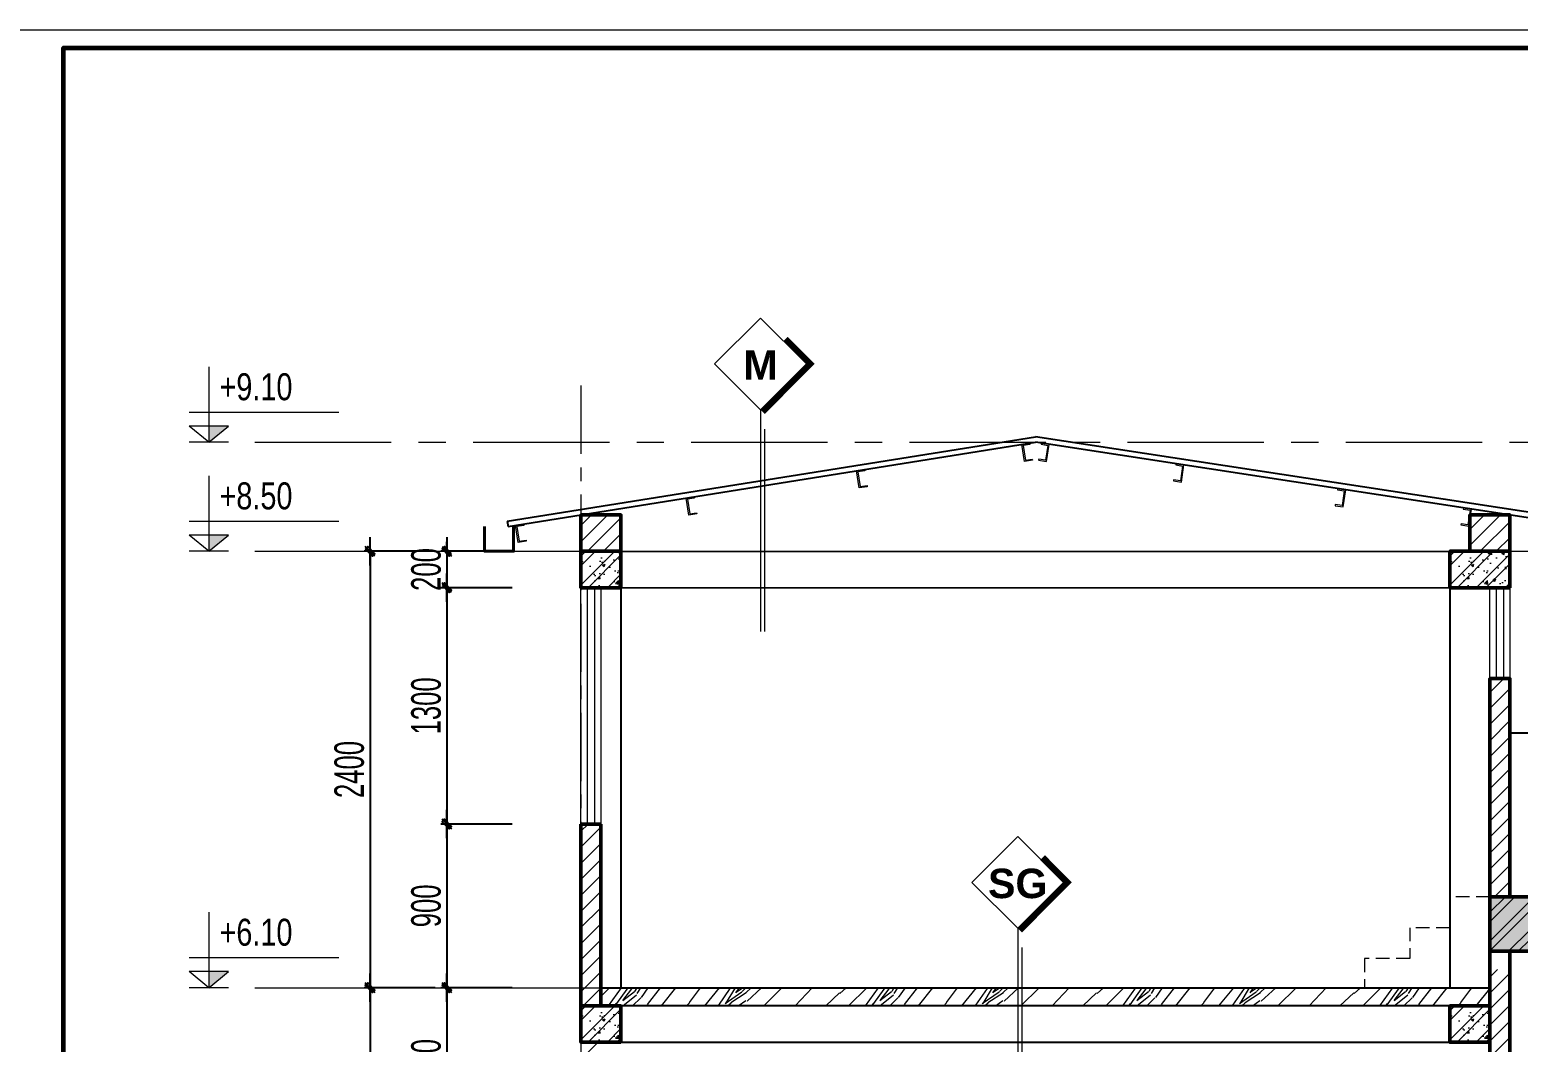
# Model space of a CAD drawing. Header units: millimetres. Extents: x 596422 to 1674380, y -367470 to 58862.
# Drawn here: x 881858 to 890046, y -22781 to -17213 of the extents above; entities that cross this region are included whole.
import ezdxf
from ezdxf.enums import TextEntityAlignment as Align

# ---------------------------------------------------------------- set-up
doc = ezdxf.new("R2010")
doc.units = ezdxf.units.MM
doc.header["$LTSCALE"] = 600
doc.header["$MEASUREMENT"] = 0
for name, pattern in [('CENTER', [2, 1.25, -0.25, 0.25, -0.25]), ('CENTERX2', [4, 2.5, -0.5, 0.5, -0.5]), ('HIDDEN', [0.375, 0.25, -0.125])]:
    doc.linetypes.add(name, pattern=pattern)
doc.layers.get('0').update_dxf_attribs({"lineweight": 0})
doc.layers.get('Defpoints').update_dxf_attribs({"lineweight": 0})
for name, color, linetype, lineweight in [('EG Dim', 8, 'Continuous', 18), ('LC Hatch', 252, 'Continuous', 9), ('LC MANH DUT', 35, 'HIDDEN', 5), ('LC Net dam2', 6, 'Continuous', 40), ('LC Net thay', 7, 'Continuous', 25), ('NET KY HIEU', 31, 'Continuous', 20), ('NET THEP', 1, 'Continuous', 20), ('truc', 76, 'CENTER', 9), ('VAT DUNG TV', 253, 'Continuous', 9), ('wall', 30, 'Continuous', 50)]:
    doc.layers.add(name, color=color, linetype=linetype, lineweight=lineweight)
doc.layers.add('Khungten_LCDI', color=7, linetype='Continuous')
doc.layers.add('Kichthuoc', color=9, linetype='Continuous')
doc.styles.add('CHU THUONG', font='chhbg.shx', dxfattribs={"width": 0.8, "height": 220})
doc.styles.add('CHU TO', font='VHARIALB.TTF')
doc.styles.add('HOATBIF', font='hoatbif.shx', dxfattribs={"width": 0.65})
doc.styles.add('Khungten', font='VHAVAN.TTF', dxfattribs={"width": 0.9, "height": 5000})
doc.styles.add('Title', font='VHAVAN.TTF', dxfattribs={"width": 0.8})
doc.dimstyles.new('1-100', dxfattribs={"dimscale": 300, "dimtxt": 1.2, "dimasz": 0.25, "dimexe": 0.5, "dimexo": 0, "dimgap": 0.3, "dimtad": 1, "dimdec": 0, "dimzin": 0, "dimdsep": 46, "dimtxsty": 'HOATBIF', "dimblk1": 'DOT', "dimblk2": 'DOT', "dimsah": 1, "dimcen": -1, "dimdle": 1, "dimclrd": 256, "dimclre": 256, "dimclrt": 4, "dimadec": 3, "dimazin": 2, "dimtfac": 0.333333, "dimtdec": 0, "dimtix": 1, "dimtmove": 2, "dimatfit": 3, "dimldrblk": 'DOT', "dimfxl": 1, "dimtvp": 0.833333, "dimtolj": 1, "dimtzin": 0, "dimarcsym": 0})

# ---------------------------------------------------------------- blocks, each defined once
blk = doc.blocks.new('LCDI-new')
at = {"layer": 'Defpoints', "lineweight": 0}
blk.add_lwpolyline([(-1626044.71, 488105.01), (-1626044.71, 488402.01), (-1625624.71, 488402.01), (-1625624.71, 488105.01)], close=True, dxfattribs=at)
at = {"layer": 'Khungten_LCDI', "color": 5, "lineweight": 60}
blk.add_lwpolyline([(-1626032.71, 488107.01), (-1626032.71, 488400.01), (-1625626.71, 488400.01), (-1625626.71, 488107.01)], close=True, dxfattribs=at)
at = {"color": 2, "style": 'Title', "width": 1.824646}
for tag, p, p2 in [('TENBANVE1', (-1625663.58, 488164.65), (-1625629.32, 488164.65)), ('TENBANVE2', (-1625663.58, 488157.89), (-1625629.32, 488157.89))]:
    blk.add_attdef(tag, text='', height=2.5, dxfattribs=at).set_placement(p, p2, align=Align.FIT)
at = {"color": 7, "style": 'Khungten', "width": 0.8}
for tag, p in [('REVISION', (-1625637.72, 488146.05)), ('NGAYHT', (-1625637.25, 488137.42))]:
    blk.add_attdef(tag, text='', height=2, dxfattribs=at).set_placement(p, align=Align.CENTER)
at = {"color": 2, "style": 'Title', "width": 0.7}
blk.add_attdef('SOBANVE', text='', height=2.5, dxfattribs=at).set_placement((-1625637.09, 488114.55), align=Align.CENTER)
blk = doc.blocks.new('DOT')
at = {"layer": 'Kichthuoc'}
blk.add_line((-3, 0), (3, 0), dxfattribs=at)
at = {"layer": 'Kichthuoc', "color": 4}
blk.add_line((-1, -1), (1, 1), dxfattribs=at)
blk.add_lwpolyline([(0.5, 1), (-1, -0.5), (-0.5, -1), (1, 0.5)], close=True, dxfattribs=at)
blk = doc.blocks.new('*D512')
at = {"layer": 'Defpoints', "color": 0, "transparency": 16777216}
for p in [(884088.7, -22481.1), (883730, -25481.1), (884511, -25481.1)]:
    blk.add_point(p, dxfattribs=at)
at = {"layer": 'EG Dim', "lineweight": -2, "transparency": 16777216}
for p, q in [((884088.7, -22481.1), (883697.5, -22481.1)), ((883730, -22507.1), (883730, -25455.1)), ((884511, -25481.1), (883697.5, -25481.1))]:
    blk.add_line(p, q, dxfattribs=at)
at = {"layer": 'EG Dim', "lineweight": -2, "transparency": 16777216, "xscale": 26, "yscale": 26, "zscale": 26}
for p, rotation in [((883730, -22481.1), 90), ((883730, -25481.1), 270)]:
    blk.add_blockref('DOT', p, dxfattribs=dict(at, rotation=rotation))
at = {"layer": 'EG Dim', "color": 4, "transparency": 16777216, "insert": (883616.2, -23981.1), "char_height": 162.5, "attachment_point": 5, "rotation": 90, "style": 'HOATBIF'}
blk.add_mtext('\\A1;3000', dxfattribs=at)
blk = doc.blocks.new('_Dot')
at = {"color": 0, "linetype": 'ByBlock', "lineweight": -2}
blk.add_line((-0.5, 0), (-1, 0), dxfattribs=at)
at = {"color": 0, "linetype": 'ByBlock', "const_width": 0.5}
blk.add_lwpolyline([(-0.25, 0, 1), (0.25, 0, 1)], format="xyb", close=True, dxfattribs=at)
blk = doc.blocks.new('*D513')
at = {"layer": 'Defpoints', "color": 0, "transparency": 16777216}
for p in [(884088.7, -20081.1), (883730, -22481.1), (884088.7, -22481.1)]:
    blk.add_point(p, dxfattribs=at)
at = {"layer": 'EG Dim', "lineweight": -2, "transparency": 16777216}
for p, q in [((884088.7, -20081.1), (883697.5, -20081.1)), ((883730, -20107.1), (883730, -22455.1)), ((884088.7, -22481.1), (883697.5, -22481.1))]:
    blk.add_line(p, q, dxfattribs=at)
at = {"layer": 'EG Dim', "lineweight": -2, "transparency": 16777216, "xscale": 26, "yscale": 26, "zscale": 26}
for p, rotation in [((883730, -20081.1), 90), ((883730, -22481.1), 270)]:
    blk.add_blockref('DOT', p, dxfattribs=dict(at, rotation=rotation))
at = {"layer": 'EG Dim', "color": 4, "transparency": 16777216, "insert": (883616.2, -21281.1), "char_height": 162.5, "attachment_point": 5, "rotation": 90, "style": 'HOATBIF'}
blk.add_mtext('\\A1;2400', dxfattribs=at)
blk = doc.blocks.new('*D519')
at = {"layer": 'Defpoints', "color": 0, "transparency": 16777216}
for p in [(884511, -22481.1), (884152.3, -23281.1), (884511, -23281.1)]:
    blk.add_point(p, dxfattribs=at)
at = {"layer": 'EG Dim', "lineweight": -2, "transparency": 16777216}
for p, q in [((884511, -22481.1), (884119.8, -22481.1)), ((884152.3, -22507.1), (884152.3, -23255.1)), ((884511, -23281.1), (884119.8, -23281.1))]:
    blk.add_line(p, q, dxfattribs=at)
at = {"layer": 'EG Dim', "lineweight": -2, "transparency": 16777216, "xscale": 26, "yscale": 26, "zscale": 26}
for p, rotation in [((884152.3, -22481.1), 90), ((884152.3, -23281.1), 270)]:
    blk.add_blockref('DOT', p, dxfattribs=dict(at, rotation=rotation))
at = {"layer": 'EG Dim', "color": 4, "transparency": 16777216, "insert": (884038.6, -22881.1), "char_height": 162.5, "attachment_point": 5, "rotation": 90, "style": 'HOATBIF'}
blk.add_mtext('\\A1;800', dxfattribs=at)
blk = doc.blocks.new('*D508')
at = {"layer": 'Defpoints', "color": 0, "transparency": 16777216}
for p in [(884511, -21581.1), (884152.3, -22481.1), (884511, -22481.1)]:
    blk.add_point(p, dxfattribs=at)
at = {"layer": 'EG Dim', "lineweight": -2, "transparency": 16777216}
for p, q in [((884511, -21581.1), (884119.8, -21581.1)), ((884152.3, -21607.1), (884152.3, -22455.1)), ((884511, -22481.1), (884119.8, -22481.1))]:
    blk.add_line(p, q, dxfattribs=at)
at = {"layer": 'EG Dim', "lineweight": -2, "transparency": 16777216, "xscale": 26, "yscale": 26, "zscale": 26}
for p, rotation in [((884152.3, -21581.1), 90), ((884152.3, -22481.1), 270)]:
    blk.add_blockref('DOT', p, dxfattribs=dict(at, rotation=rotation))
at = {"layer": 'EG Dim', "color": 4, "transparency": 16777216, "insert": (884038.6, -22031.1), "char_height": 162.5, "attachment_point": 5, "rotation": 90, "style": 'HOATBIF'}
blk.add_mtext('\\A1;900', dxfattribs=at)
blk = doc.blocks.new('*D509')
at = {"layer": 'Defpoints', "color": 0, "transparency": 16777216}
for p in [(884511, -20281.1), (884152.3, -21581.1), (884511, -21581.1)]:
    blk.add_point(p, dxfattribs=at)
at = {"layer": 'EG Dim', "lineweight": -2, "transparency": 16777216}
for p, q in [((884511, -20281.1), (884119.8, -20281.1)), ((884152.3, -20307.1), (884152.3, -21555.1)), ((884511, -21581.1), (884119.8, -21581.1))]:
    blk.add_line(p, q, dxfattribs=at)
at = {"layer": 'EG Dim', "lineweight": -2, "transparency": 16777216, "xscale": 26, "yscale": 26, "zscale": 26}
for p, rotation in [((884152.3, -20281.1), 90), ((884152.3, -21581.1), 270)]:
    blk.add_blockref('DOT', p, dxfattribs=dict(at, rotation=rotation))
at = {"layer": 'EG Dim', "color": 4, "transparency": 16777216, "insert": (884038.6, -20931.1), "char_height": 162.5, "attachment_point": 5, "rotation": 90, "style": 'HOATBIF'}
blk.add_mtext('\\A1;1300', dxfattribs=at)
blk = doc.blocks.new('*D510')
at = {"layer": 'Defpoints', "color": 0, "transparency": 16777216}
for p in [(884511, -20081.1), (884152.3, -20281.1), (884511, -20281.1)]:
    blk.add_point(p, dxfattribs=at)
at = {"layer": 'EG Dim', "lineweight": -2, "transparency": 16777216}
for p, q in [((884152.3, -20055.1), (884152.3, -20029.1)), ((884511, -20081.1), (884119.8, -20081.1)), ((884152.3, -20081.1), (884152.3, -20281.1)), ((884511, -20281.1), (884119.8, -20281.1)), ((884152.3, -20307.1), (884152.3, -20333.1))]:
    blk.add_line(p, q, dxfattribs=at)
at = {"layer": 'EG Dim', "lineweight": -2, "transparency": 16777216, "xscale": 26, "yscale": 26, "zscale": 26}
for p, rotation in [((884152.3, -20081.1), 270), ((884152.3, -20281.1), 90)]:
    blk.add_blockref('DOT', p, dxfattribs=dict(at, rotation=rotation))
at = {"layer": 'EG Dim', "color": 4, "transparency": 16777216, "insert": (884038.6, -20181.1), "char_height": 162.5, "attachment_point": 5, "rotation": 90, "style": 'HOATBIF'}
blk.add_mtext('\\A1;200', dxfattribs=at)
blk = doc.blocks.new('coss')
at = {"layer": 'NET KY HIEU', "color": 7}
for p, q in [((0, 544), (0, 0)), ((938, 215), (-142, 215)), ((0, 0), (-141, 117)), ((141, 117), (-141, 117)), ((0, 0), (141, 117))]:
    blk.add_line(p, q, dxfattribs=at)
at = {"layer": 'NET KY HIEU', "color": 1, "ltscale": 600}
blk.add_line((142, 0), (-142, 0), dxfattribs=at)
at = {"layer": 'NET KY HIEU', "ltscale": 600}
blk.add_solid([(0, 0), (0, 117), (141, 117)], dxfattribs=at)
at = {"layer": 'NET KY HIEU', "color": 4, "style": 'CHU THUONG', "width": 0.8}
blk.add_attdef('%%P0.000', text='', height=195, dxfattribs=at).set_placement((77, 400), align=Align.MIDDLE_LEFT)
blk = doc.blocks.new('*U237')
at = {"layer": 'NET KY HIEU', "color": 1, "lineweight": -2, "ltscale": 600}
blk.add_line((30, -145), (30, -1663), dxfattribs=at)
blk.add_wipeout([(0, 688), (-344, 344), (0, 0), (344, 344)])
at = {"layer": 'NET KY HIEU', "color": 7, "lineweight": -2, "ltscale": 600}
blk.add_line((0, 0), (0, -1663), dxfattribs=at)
at = {"layer": 'NET KY HIEU', "color": 7, "linetype": 'Continuous', "lineweight": -2}
blk.add_lwpolyline([(0, 0), (344, 344), (0, 688), (-344, 344)], close=True, dxfattribs=at)
at = {"layer": 'NET KY HIEU', "linetype": 'Continuous', "lineweight": -2, "const_width": 44.2}
blk.add_lwpolyline([(16, -16), (375, 344), (188, 532)], dxfattribs=at)
at = {"layer": 'NET KY HIEU', "color": 4, "lineweight": -2, "style": 'CHU TO'}
blk.add_attdef('N1', text='', height=221, dxfattribs=at).set_placement((0, 336), align=Align.MIDDLE)
blk = doc.blocks.new('*U238')
at = {"layer": 'NET KY HIEU', "color": 1, "lineweight": -2, "ltscale": 600}
blk.add_line((30, -145), (30, -1009), dxfattribs=at)
blk.add_wipeout([(0, 688), (-344, 344), (0, 0), (344, 344)])
at = {"layer": 'NET KY HIEU', "color": 7, "lineweight": -2, "ltscale": 600}
blk.add_line((0, 0), (0, -1009), dxfattribs=at)
at = {"layer": 'NET KY HIEU', "color": 7, "linetype": 'Continuous', "lineweight": -2}
blk.add_lwpolyline([(0, 0), (344, 344), (0, 688), (-344, 344)], close=True, dxfattribs=at)
at = {"layer": 'NET KY HIEU', "linetype": 'Continuous', "lineweight": -2, "const_width": 44.2}
blk.add_lwpolyline([(16, -16), (375, 344), (188, 532)], dxfattribs=at)
at = {"layer": 'NET KY HIEU', "color": 4, "lineweight": -2, "style": 'CHU TO'}
blk.add_attdef('N1', text='', height=221, dxfattribs=at).set_placement((0, 336), align=Align.MIDDLE)

msp = doc.modelspace()

# ---------------------------------------------------------------- hatches: boundary and pattern name
at = {"layer": 'LC Hatch', "ltscale": 2}
h = msp.add_hatch(dxfattribs=at)
h.set_pattern_fill('ANSI31', color=256, scale=500, double=1)
h.set_pattern_definition([(45, (-759069.45, -209380.653), (-44.1941738, 44.1941738), [])])
h.paths.add_polyline_path([(885110.2, -19881.1), (884890.2, -19881.1), (884890.2, -20081.1), (885110.2, -20081.2)])
h = msp.add_hatch(dxfattribs=at)
h.set_pattern_fill('ANSI31', color=256, scale=500, double=1)
h.set_pattern_definition([(45, (-754069.78, -209380.653), (-44.1941738, 44.1941738), [])])
h.paths.add_polyline_path([(889999.9, -19881.1), (889779.9, -19881.1), (889779.9, -20081), (889999.9, -20081.1)])
at = {"layer": 'LC Hatch'}
h = msp.add_hatch(dxfattribs=at)
h.set_pattern_fill('THEP', color=256, scale=300)
h.set_pattern_definition([(45, (170911.07, -16073.25), (-79.549513, 79.549513), []), (45, (170964.1, -16073.25), (-79.549513, 79.549513), [])])
h.paths.add_polyline_path([(885110.2, -20281.1), (884890.2, -20281.1), (884890, -20081.1), (885110.2, -20081.1)])
h = msp.add_hatch(dxfattribs=at)
h.set_pattern_fill('AR-CONC', color=256, scale=20)
h.set_pattern_definition([(50, (170911.07, -16073.25), (143.452037, -12.550427), [15, -165]), (355, (170911.07, -16073.25), (-27.750267, 150.438427), [12, -132]), (100.4514, (170923.02, -16074.29), (115.701876, 137.887908), [12.748038, -140.228422]), (46.1842, (170911.07, -16033.25), (213.44821, -33.103803), [22.5, -247.5]), (96.6356, (170928.86, -16036), (186.93254, 194.823574), [19.12206, -210.3426]), (351.1842, (170911.07, -16033.25), (186.93239, 194.82372), [18, -198]), (21, (170931.07, -16043.25), (119.38141, -80.523778), [15, -165]), (326, (170931.07, -16043.25), (48.663066, 145.03001), [12, -132]), (71.4514, (170941.02, -16049.96), (168.044526, 64.5061), [12.748038, -140.228422]), (37.5, (170911.07, -16073.246), (2.431971, 66.5787708), [0, -130.4, 0, -134, 0, -132.5]), (7.5, (170911.07, -16073.246), (52.6139075, 78.8823424), [0, -76.4, 0, -127.4, 0, -50.5]), (327.5, (170866.47, -16073.246), (106.7644872, -4.5109743), [0, -50, 0, -156, 0, -207]), (317.5, (170846.47, -16073.25), (116.637234, 20.020996), [0, -65, 0, -103.6, 0, -147])])
h.paths.add_polyline_path([(885110.2, -20281.1), (884890.2, -20281.1), (884890, -20081.1), (885110.2, -20081.1)])
h = msp.add_hatch(dxfattribs=at)
h.set_pattern_fill('THEP', color=256, scale=300)
h.set_pattern_definition([(45, (175690.97, -16073.24), (-79.549513, 79.549513), []), (45, (175744, -16073.24), (-79.549513, 79.549513), [])])
h.paths.add_polyline_path([(890000.1, -20281.1), (889670.1, -20281.1), (889669.9, -20081.1), (889999.9, -20081.1)])
h = msp.add_hatch(dxfattribs=at)
h.set_pattern_fill('AR-CONC', color=256, scale=20)
h.set_pattern_definition([(50, (175690.97, -16073.24), (143.452037, -12.550427), [15, -165]), (355, (175690.97, -16073.24), (-27.750267, 150.438427), [12, -132]), (100.4514, (175702.92, -16074.28), (115.701876, 137.887908), [12.748038, -140.228422]), (46.1842, (175690.97, -16033.24), (213.44821, -33.103803), [22.5, -247.5]), (96.6356, (175708.76, -16036), (186.93254, 194.823574), [19.12206, -210.3426]), (351.1842, (175690.97, -16033.24), (186.93239, 194.82372), [18, -198]), (21, (175710.97, -16043.24), (119.38141, -80.523778), [15, -165]), (326, (175710.97, -16043.24), (48.663066, 145.03001), [12, -132]), (71.4514, (175720.92, -16049.95), (168.044526, 64.5061), [12.748038, -140.228422]), (37.5, (175690.97, -16073.237), (2.431971, 66.5787708), [0, -130.4, 0, -134, 0, -132.5]), (7.5, (175690.97, -16073.24), (52.6139075, 78.8823424), [0, -76.4, 0, -127.4, 0, -50.5]), (327.5, (175646.37, -16073.237), (106.7644872, -4.5109743), [0, -50, 0, -156, 0, -207]), (317.5, (175626.37, -16073.24), (116.637234, 20.020996), [0, -65, 0, -103.6, 0, -147])])
h.paths.add_polyline_path([(890000.1, -20281.1), (889670.1, -20281.1), (889669.9, -20081.1), (889999.9, -20081.1)])
at = {"layer": 'LC Hatch', "ltscale": 2}
h = msp.add_hatch(dxfattribs=at)
h.set_pattern_fill('ANSI31', color=256, scale=500, double=1)
h.set_pattern_definition([(45, (-754069.61, -213480.385), (-44.1941738, 44.1941738), [])])
h.paths.add_polyline_path([(889890.1, -21981.1), (890000.1, -21981.1), (890000.1, -20781.1), (889890, -20781.1)])
at = {"layer": 'LC Hatch'}
h = msp.add_hatch(dxfattribs=at)
h.set_pattern_fill('ANSI31', color=256, scale=500, double=1)
h.paths.add_polyline_path([(885000.2, -21581.1), (884890.2, -21581.1), (884890.2, -22581.1), (885000.2, -22581.1)])
h = msp.add_hatch(dxfattribs=at)
h.set_pattern_fill('THEP', color=256, scale=300)
h.set_pattern_definition([(45, (158421.94, 3300), (-79.549513, 79.549513), []), (45, (158474.98, 3300), (-79.549513, 79.549513), [])])
h.paths.add_polyline_path([(893990.2, -22101.1), (893990.2, -22101), (894980, -22101), (894980, -22263), (895090.1, -22281), (895090.1, -21981), (894980.1, -21981), (894980.1, -21981), (893990.1, -21981.1), (893990.1, -21981.1), (889890.1, -21981.1), (889890.1, -22281.1), (890110.1, -22281.1), (890110.1, -22101.1), (893770.1, -22101.1), (893770.1, -22281.1), (893990.1, -22281.1), (893990.1, -22101)])
h = msp.add_hatch(dxfattribs=at)
h.set_pattern_fill('AR-CONC', color=256, scale=20)
h.set_pattern_definition([(50, (158421.94, 3300), (143.452037, -12.550427), [15, -165]), (355, (158421.94, 3300), (-27.750267, 150.438427), [12, -132]), (100.4514, (158433.9, 3298.95), (115.701876, 137.887908), [12.748038, -140.228422]), (46.1842, (158421.94, 3340), (213.44821, -33.103803), [22.5, -247.5]), (96.6356, (158439.73, 3337.24), (186.93254, 194.823574), [19.12206, -210.3426]), (351.1842, (158421.94, 3340), (186.93239, 194.82372), [18, -198]), (21, (158441.94, 3330), (119.38141, -80.523778), [15, -165]), (326, (158441.94, 3330), (48.663066, 145.03001), [12, -132]), (71.4514, (158451.89, 3323.29), (168.044526, 64.5061), [12.748038, -140.228422]), (37.5, (158421.943, 3300), (2.431971, 66.5787708), [0, -130.4, 0, -134, 0, -132.5]), (7.5, (158421.94, 3300), (52.6139075, 78.8823424), [0, -76.4, 0, -127.4, 0, -50.5]), (327.5, (158377.343, 3300), (106.7644872, -4.5109743), [0, -50, 0, -156, 0, -207]), (317.5, (158357.34, 3300), (116.637234, 20.020996), [0, -65, 0, -103.6, 0, -147])])
h.paths.add_polyline_path([(893990.2, -22101.1), (893990.2, -22101), (894980, -22101), (894980, -22263), (895090.1, -22281), (895090.1, -21981), (894980.1, -21981), (894980.1, -21981), (893990.1, -21981.1), (893990.1, -21981.1), (889890.1, -21981.1), (889890.1, -22281.1), (890110.1, -22281.1), (890110.1, -22101.1), (893770.1, -22101.1), (893770.1, -22281.1), (893990.1, -22281.1), (893990.1, -22101)])
at = {"layer": 'LC Hatch', "ltscale": 2}
h = msp.add_hatch(dxfattribs=at)
h.set_pattern_fill('ANSI31', color=256, scale=500, double=1)
h.set_pattern_definition([(45, (-754069.557, -214780.37), (-44.1941738, 44.1941738), [])])
h.paths.add_polyline_path([(889890.1, -23081.1), (890000.1, -23081.1), (890000, -22381.1), (889890.1, -22381.1)])
at = {"layer": 'LC Hatch'}
h = msp.add_hatch(dxfattribs=at)
h.set_pattern_fill('GODAN-09', color=256, scale=1000, angle=45, style=0)
h.set_pattern_definition([(34.6952, (-325.27, 763.675), (4949.744524, 3535.538209), [111.803, -11068.536]), (45, (-233.3, 827.3), (0, 1414.2136), [110, -890]), (63.4349, (-155.56, 905.1), (707.10822, 2121.31952), [94.868, -3067.409]), (217.875, (-113.14, 989.95), (5656.853303, 4242.64217), [80.623, -7981.635]), (219.8056, (-176.78, 940.45), (7778.17169, 6363.964881), [110.454, -10934.907]), (239.0362, (-261.63, 869.74), (-1414.21532, -2828.42614), [123.693, -3999.412]), (54.4623, (-268.7, 820.24), (2828.428988, 4242.639918), [60.828, -6021.935]), (38.6598, (-233.35, 869.74), (-6363.961725, -4949.74593), [90.554, -8964.831]), (230.7106, (-162.63, 926.31), (-5656.852912, -7071.068334), [100.499, -9949.377]), (213.6901, (-226.27, 848.53), (3535.532764, 2121.32255), [50.99, -5048.029]), (39.8056, (-381.84, 692.965), (-7778.17169, -6363.964881), [110.454, -10934.907]), (33.6901, (-296.98, 763.68), (-3535.532764, -2121.32255), [101.98, -4997.039]), (45, (-212.1, 820.2), (0, 1414.2136), [120, -880]), (65.556, (-127.28, 905.1), (2121.324479, 4949.745942), [85.44, -8458.564]), (48.8141, (-91.924, 982.88), (9192.3833595, 10606.6055824), [150.333, -14882.963]), (39.8056, (7.07, 1096.02), (-7778.17169, -6363.964881), [110.454, -10934.907]), (45, (91.9, 1166.7), (0, 1414.2136), [110, -890]), (50.1944, (-537.4, 537.4), (6363.964881, 7778.17169), [110.454, -10934.907]), (39.8056, (-466.69, 622.25), (-7778.17169, -6363.964881), [110.454, -10934.907]), (45, (-551.5, 551.5), (0, 1414.2136), [60, -940]), (50.1944, (-509.12, 593.97), (6363.964881, 7778.17169), [110.454, -10934.907]), (45, (-438.4, 678.8), (0, 1414.2136), [100, -900]), (55.3048, (-367.696, 749.53), (-3535.538209, -4949.744524), [111.803, -11068.536]), (50.1944, (-304.06, 841.46), (6363.964881, 7778.17169), [110.454, -10934.907]), (39.8056, (-233.345, 926.31), (-7778.17169, -6363.964881), [110.454, -10934.907]), (39.8056, (-148.49, 997.02), (-7778.17169, -6363.964881), [110.454, -10934.907]), (36.8699, (-63.64, 1067.73), (-4949.746855, -3535.534203), [141.421, -6929.646]), (45, (49.5, 1152.6), (0, 1414.2136), [150, -850]), (32.4712, (445.48, 700.04), (4242.640633, 2828.427632), [92.195, -9127.349]), (39.2894, (523.26, 749.53), (-7071.068334, -5656.852912), [100.499, -9949.377]), (53.1301, (445.48, 700.04), (3535.534203, 4949.746855), [70.711, -7000.357]), (54.4623, (487.9, 756.6), (2828.428988, 4242.639918), [121.655, -5961.107]), (45, (-148.5, 148.5), (0, 1414.2136), [120, -880]), (35.5377, (-63.64, 233.35), (-4242.639918, -2828.428988), [60.828, -6021.935]), (246.8014, (-14.14, 268.7), (1414.21382, 2828.427255), [53.852, -5331.313]), (237.9946, (-35.355, 219.2), (4949.749724, 7778.173423), [133.417, -13208.247]), (37.875, (523.26, 777.82), (-5656.853303, -4242.64217), [80.623, -7981.635]), (52.125, (523.26, 777.82), (4242.64217, 5656.853303), [80.623, -7981.635]), (45, (-134.4, 134.4), (0, 1414.2136), [80, -920]), (239.0362, (-77.78, 190.92), (-1414.21532, -2828.42614), [82.462, -4040.644]), (41.6335, (0, 311.127), (-12020.822553, -10606.593486), [170.294, -16859.093]), (42.7094, (127.28, 424.264), (-17677.666618, -16263.4590616), [250.2, -24769.792]), (48.1798, (311.127, 593.97), (11313.7151885, 12727.9160828), [180.278, -17847.479]), (54.4623, (431.34, 728.32), (2828.428988, 4242.639918), [182.483, -5900.28]), (55.3048, (-84.85, 84.85), (-3535.538209, -4949.744524), [111.803, -11068.536]), (60.9454, (-21.21, 176.78), (-2121.320511, -3535.533917), [145.602, -7134.508]), (45, (49.5, 304.1), (0, 1414.2136), [130, -870]), (36.8699, (141.42, 395.98), (-4949.746855, -3535.534203), [141.421, -6929.646]), (48.5763, (254.56, 480.83), (9899.501963, 11313.702398), [160.312, -15870.907]), (36.2538, (360.624, 601.04), (5656.856748, 4242.63725), [131.529, -13021.417]), (30.9638, (466.7, 678.82), (-2828.42614, -1414.21532), [123.693, -3999.412]), (45, (572.8, 742.5), (0, 1414.2136), [70, -930]), (219.8056, (0, 311.13), (7778.17169, 6363.964881), [220.907, -10824.454]), (40.2364, (-197.99, 197.99), (-8485.276056, -7071.074468), [240.832, -11800.763]), (45, (-14.1, 353.6), (0, 1414.2136), [230, -770]), (49.0856, (148.49, 516.19), (8485.2842144, 9899.492307), [280.713, -13754.955]), (45, (332.3, 728.3), (0, 1414.2136), [250, -750]), (52.125, (-49.5, 49.5), (4242.64217, 5656.853303), [241.868, -7820.39]), (51.3402, (99, 240.42), (4949.74593, 6363.961725), [181.108, -8874.277]), (42.5104, (212.13, 381.838), (-16263.468232, -14849.2294044), [230.217, -22791.512]), (38.4802, (381.838, 537.4), (-20506.0961708, -16263.4561551), [352.278, -34875.552]), (48.0128, (-509.117, 509.117), (12020.812386, 13435.0317534), [190.263, -18836.035]), (36.8699, (-381.84, 650.54), (-4949.746855, -3535.534203), [212.132, -6858.936]), (42.6141, (-212.13, 777.817), (-16970.5509359, -15556.3617396), [240.208, -23780.616]), (55.6197, (-35.355, 940.45), (-6363.954187, -9192.392743), [162.788, -16116.032]), (45, (56.6, 1074.8), (0, 1414.2136), [200, -800]), (41.8202, (-593.97, 593.97), (-12727.9160828, -11313.7151885), [180.278, -17847.479]), (51.009, (-459.62, 714.18), (-6363.9613372, -7778.1739343), [191.05, -18913.923]), (51.7098, (-339.41, 862.67), (-5656.8592816, -7071.0641908), [171.172, -16946.07]), (39.2894, (-233.35, 997.02), (-7071.068334, -5656.852912), [200.998, -9848.878]), (32.9052, (-77.78, 1124.3), (-7778.1783655, -4949.741718), [143.178, -14174.643]), (54.4623, (42.43, 1202.08), (2828.428988, 4242.639918), [121.655, -5961.107]), (48.8141, (-459.62, 459.62), (9192.3833595, 10606.6055824), [150.333, -14882.963]), (32.1957, (-360.624, 572.756), (-11313.7122004, -7071.0610655), [225.61, -22335.418]), (45, (-169.7, 693), (0, 1414.2136), [250, -750]), (50.4403, (7.07, 869.74), (-7071.0727199, -8485.2769078), [210.95, -20884.073]), (51.7098, (141.42, 1032.376), (-5656.8592816, -7071.0641908), [171.172, -16946.07]), (45, (-643.5, 643.5), (0, 1414.2136), [170, -830]), (53.1301, (-523.26, 763.68), (3535.534203, 4949.746855), [282.843, -6788.225]), (42.6141, (-353.553, 989.95), (-16970.5509359, -15556.3617396), [240.208, -23780.616]), (39.4725, (-176.777, 1152.584), (16263.446845, 13435.0403965), [311.448, -30833.375]), (51.8428, (0, 0), (-10606.5956137, -13435.0340493), [251.794, -24927.563]), (45, (155.6, 198), (0, 1414.2136), [280, -720]), (41.3478, (353.553, 395.98), (-23334.5154641, -20506.10630195), [470.956, -46624.691]), (45, (-247.5, 247.5), (0, 1414.2136), [240, -760]), (49.7636, (-77.78, 417.19), (7071.074468, 8485.276056), [240.832, -11800.763]), (43.1524, (77.782, 601.04), (-21920.3065427, -20506.1009851), [310.161, -30705.964]), (42.2737, (304.056, 813.173), (-14849.2397976, -13435.031867), [210.238, -20813.558]), (39.8056, (-360.62, 360.62), (-7778.17169, -6363.964881), [220.907, -10824.454]), (45, (-190.9, 502), (0, 1414.2136), [320, -680]), (46.9092, (35.355, 728.32), (19798.9720474, 21213.2198918), [300.167, -29716.495]), (48.5763, (240.416, 947.52), (9899.501963, 11313.702398), [160.312, -15870.907])])
h.paths.add_polyline_path([(885000.2, -22481.1), (889890.1, -22481.1), (889890.1, -22581.1), (885000.2, -22581.1)])
h = msp.add_hatch(dxfattribs=at)
h.set_pattern_fill('THEP', color=256, scale=300)
h.set_pattern_definition([(45, (170911.07, -18573.25), (-79.549513, 79.549513), []), (45, (170964.1, -18573.25), (-79.549513, 79.549513), [])])
h.paths.add_polyline_path([(885110.2, -22781.1), (884890.2, -22781.1), (884890, -22581.1), (885110.2, -22581.1)])
h = msp.add_hatch(dxfattribs=at)
h.set_pattern_fill('AR-CONC', color=256, scale=20)
h.set_pattern_definition([(50, (170911.07, -18573.25), (143.452037, -12.550427), [15, -165]), (355, (170911.07, -18573.25), (-27.750267, 150.438427), [12, -132]), (100.4514, (170923.02, -18574.29), (115.701876, 137.887908), [12.748038, -140.228422]), (46.1842, (170911.07, -18533.25), (213.44821, -33.103803), [22.5, -247.5]), (96.6356, (170928.86, -18536), (186.93254, 194.823574), [19.12206, -210.3426]), (351.1842, (170911.07, -18533.25), (186.93239, 194.82372), [18, -198]), (21, (170931.07, -18543.25), (119.38141, -80.523778), [15, -165]), (326, (170931.07, -18543.25), (48.663066, 145.03001), [12, -132]), (71.4514, (170941.02, -18549.96), (168.044526, 64.5061), [12.748038, -140.228422]), (37.5, (170911.07, -18573.246), (2.431971, 66.5787708), [0, -130.4, 0, -134, 0, -132.5]), (7.5, (170911.07, -18573.246), (52.6139075, 78.8823424), [0, -76.4, 0, -127.4, 0, -50.5]), (327.5, (170866.47, -18573.246), (106.7644872, -4.5109743), [0, -50, 0, -156, 0, -207]), (317.5, (170846.47, -18573.25), (116.637234, 20.020996), [0, -65, 0, -103.6, 0, -147])])
h.paths.add_polyline_path([(885110.2, -22781.1), (884890.2, -22781.1), (884890, -22581.1), (885110.2, -22581.1)])
h = msp.add_hatch(dxfattribs=at)
h.set_pattern_fill('THEP', color=256, scale=300)
h.set_pattern_definition([(45, (175690.97, -18573.24), (-79.549513, 79.549513), []), (45, (175744, -18573.24), (-79.549513, 79.549513), [])])
h.paths.add_polyline_path([(889890.1, -22781.1), (889670.1, -22781.1), (889669.9, -22581.1), (889890.1, -22581.1)])
h = msp.add_hatch(dxfattribs=at)
h.set_pattern_fill('AR-CONC', color=256, scale=20)
h.set_pattern_definition([(50, (175690.97, -18573.24), (143.452037, -12.550427), [15, -165]), (355, (175690.97, -18573.24), (-27.750267, 150.438427), [12, -132]), (100.4514, (175702.92, -18574.28), (115.701876, 137.887908), [12.748038, -140.228422]), (46.1842, (175690.97, -18533.24), (213.44821, -33.103803), [22.5, -247.5]), (96.6356, (175708.76, -18536), (186.93254, 194.823574), [19.12206, -210.3426]), (351.1842, (175690.97, -18533.24), (186.93239, 194.82372), [18, -198]), (21, (175710.97, -18543.24), (119.38141, -80.523778), [15, -165]), (326, (175710.97, -18543.24), (48.663066, 145.03001), [12, -132]), (71.4514, (175720.92, -18549.95), (168.044526, 64.5061), [12.748038, -140.228422]), (37.5, (175690.97, -18573.237), (2.431971, 66.5787708), [0, -130.4, 0, -134, 0, -132.5]), (7.5, (175690.97, -18573.24), (52.6139075, 78.8823424), [0, -76.4, 0, -127.4, 0, -50.5]), (327.5, (175646.37, -18573.237), (106.7644872, -4.5109743), [0, -50, 0, -156, 0, -207]), (317.5, (175626.37, -18573.24), (116.637234, 20.020996), [0, -65, 0, -103.6, 0, -147])])
h.paths.add_polyline_path([(889890.1, -22781.1), (889670.1, -22781.1), (889669.9, -22581.1), (889890.1, -22581.1)])
at = {"layer": 'LC Hatch', "ltscale": 2}
h = msp.add_hatch(dxfattribs=at)
h.set_pattern_fill('ANSI31', color=256, scale=500, double=1)
h.set_pattern_definition([(45, (-759069.45, -214880.35), (-44.1941738, 44.1941738), [])])
h.paths.add_polyline_path([(884890.2, -23181.1), (885000.2, -23181.1), (885000.2, -22781.1), (884890.2, -22781.1)])
h.paths.add_polyline_path([(885000.2, -24581.1), (884890.2, -24581.1), (884890.1, -25481.1), (885000.2, -25481.1)])

# ---------------------------------------------------------------- linework, layer by layer
at = {"layer": 'LC MANH DUT', "ltscale": 0.5}
msp.add_lwpolyline([(889890, -21981.1), (889670, -21981.1), (889670, -22151.1), (889450, -22151.1), (889450, -22321.1), (889200, -22321.1), (889200, -22481.1)], dxfattribs=at)
at = {"layer": 'LC Net dam2', "ltscale": 2}
msp.add_lwpolyline([(884359.9, -19945.2), (884359.9, -20081.1), (884519.9, -20081.1), (884519.9, -19945.2)], dxfattribs=at)
at = {"layer": 'LC Net thay'}
for p, q in [((884485.1, -19915.6), (887390, -19450.8)), ((884489.9, -19945.2), (887390.1, -19481.1)), ((890694.4, -19957.2), (887390, -19450.8)), ((890689.9, -19986.9), (887390.1, -19481.1)), ((884485.1, -19915.6), (884489.9, -19945.2)), ((885110.2, -20081.2), (889670.1, -20081.1)), ((885110.2, -20281.1), (889670.1, -20281)), ((885110.2, -20281.1), (885110.2, -22481.1)), ((889670.1, -20281.1), (889670.1, -22481.1)), ((895090, -21081.1), (889999.9, -21082.1)), ((885110.2, -22581.1), (885110.2, -22581.1)), ((889670.1, -22581.1), (889670.1, -22581.1)), ((885110.2, -22781), (889670.1, -22781))]:
    msp.add_line(p, q, dxfattribs=at)
msp.add_lwpolyline([(885000.2, -22481.1), (889890.1, -22481.1), (889890.1, -22581.1), (885000.2, -22581.1)], close=True, dxfattribs=at)
at = {"layer": 'NET THEP'}
for points in [[(887408.3, -19573.5), (887407.3, -19580.1), (887451.3, -19586.8), (887465.7, -19492.7), (887421.7, -19486), (887420.7, -19492.5), (887458.1, -19498.3), (887445.7, -19579.2), (887408.3, -19573.5)], [(887372.6, -19573.6), (887373.6, -19580.2), (887329.7, -19587.2), (887314.6, -19493.2), (887358.6, -19486.2), (887359.6, -19492.7), (887322.3, -19498.7), (887335.2, -19579.6), (887372.6, -19573.6)], [(886464.1, -19719), (886465.2, -19725.6), (886421.2, -19732.6), (886406.2, -19638.6), (886450.1, -19631.5), (886451.2, -19638.1), (886413.8, -19644.1), (886426.8, -19725), (886464.1, -19719)], [(888149.6, -19687.1), (888148.6, -19693.7), (888192.6, -19700.5), (888207.1, -19606.3), (888163.1, -19599.6), (888162.1, -19606.2), (888199.5, -19611.9), (888187.1, -19692.9), (888149.6, -19687.1)], [(885526.1, -19869.1), (885527.1, -19875.7), (885483.2, -19882.7), (885468.1, -19788.7), (885512.1, -19781.6), (885513.1, -19788.2), (885475.7, -19794.2), (885488.7, -19875.1), (885526.1, -19869.1)], [(889039.3, -19823.5), (889038.2, -19830.1), (889082.3, -19836.8), (889096.7, -19742.7), (889052.7, -19735.9), (889051.7, -19742.5), (889089.1, -19748.3), (889076.7, -19829.2), (889039.3, -19823.5)], [(889731.2, -19929.5), (889730.2, -19936.1), (889774.2, -19942.9), (889788.6, -19848.7), (889744.6, -19842), (889743.6, -19848.6), (889781, -19854.3), (889768.6, -19935.3), (889731.2, -19929.5)], [(884588, -20019.2), (884589, -20025.8), (884545.1, -20032.8), (884530, -19938.8), (884574, -19931.7), (884575.1, -19938.3), (884537.7, -19944.3), (884550.6, -20025.2), (884588, -20019.2)]]:
    msp.add_lwpolyline(points, dxfattribs=at)
at = {"layer": 'truc', "ltscale": 0.5}
msp.add_line((884889.9, -19169.4), (884890.3, -29972.7), dxfattribs=at)
at = {"layer": 'truc', "linetype": 'CENTERX2', "ltscale": 0.5}
for p, q in [((883096.9, -19481.1), (897596.9, -19481.1)), ((883096.9, -20081.1), (897596.9, -20081.1)), ((889890, -21981.1), (897596.9, -21981.1)), ((883096.9, -22481.1), (889670.1, -22481.1))]:
    msp.add_line(p, q, dxfattribs=at)
at = {"layer": 'VAT DUNG TV'}
for p, q in [((884925.2, -20281.1), (884925.2, -21581.1)), ((884965.2, -20281.1), (884965.2, -21581.1)), ((889925, -20281.1), (889925.1, -20781.1)), ((889965, -20281.1), (889965.1, -20781.1))]:
    msp.add_line(p, q, dxfattribs=at)
for points in [[(884890.2, -20281.1), (885000.2, -20281.1), (885000.2, -21581.1), (884890.2, -21581.1)], [(889890.1, -20281.1), (890000.1, -20281.1), (890000.1, -20781.1), (889890.1, -20781.1)]]:
    msp.add_lwpolyline(points, close=True, dxfattribs=at)
at = {"layer": 'wall'}
for p, q in [((884890.2, -20281.1), (885000.2, -20281.1)), ((889890, -20781.1), (890000.1, -20781.1)), ((884890.2, -21581.1), (885000.2, -21581.1)), ((884890.2, -21581.1), (885000.2, -21581.1))]:
    msp.add_line(p, q, dxfattribs=at)
for points in [[(885110.2, -20081.1), (885110.2, -19881.1), (884890.2, -19881.1), (884890.2, -20081.1)], [(889999.9, -20081.1), (889999.9, -19881.1), (889779.9, -19881.1), (889779.9, -20081.1)], [(885110.2, -20281.1), (884890.2, -20281.1), (884890.2, -20081.1), (885110.2, -20081.1)], [(890000.1, -20281.1), (889670.1, -20281.1), (889670.1, -20081.1), (890000.1, -20081.1)], [(885110.2, -22781.1), (884890.2, -22781.1), (884890.2, -22581.1), (885110.2, -22581.1)], [(889890.1, -22781.1), (889670.1, -22781.1), (889670.1, -22581.1), (889890.1, -22581.1)]]:
    msp.add_lwpolyline(points, close=True, dxfattribs=at)
for points in [[(890000.1, -21981.1), (889999.9, -20781.1), (889890.1, -20781.1), (889890.1, -21981.1)], [(884890.2, -21581.1), (884890.2, -22581.1), (885000.2, -22581.1), (885000.2, -21581.1)], [(890000.1, -22981.1), (890000, -22281.1), (889890.1, -22281.1), (889890.1, -22981.1)]]:
    msp.add_lwpolyline(points, dxfattribs=at)
at = {"layer": 'wall', "ltscale": 2}
msp.add_lwpolyline([(893990, -21981.1), (895090, -21981), (895090, -22281), (894980, -22281), (894980, -22101), (893990, -22101), (893990, -22281.1), (893770, -22281.1), (893770, -22101.1), (890110, -22101.1), (890110, -22281.1), (889890, -22281.1), (889890, -21981.1), (895090, -21981)], dxfattribs=at)

# ---------------------------------------------------------------- block references
ref = msp.add_blockref('coss', (882843.2, -19481.1), dxfattribs=dict(xscale=0.7619999999999999, yscale=0.7619999999999999, zscale=0.7619999999999999))
ref.add_attrib('%%P0.000', '+9.10', dxfattribs={"layer": 'NET KY HIEU', "color": 3, "height": 148.3, "style": 'CHU THUONG', "width": 0.8}).set_placement((882901.8, -19176), align=Align.MIDDLE_LEFT)
ref = msp.add_blockref('coss', (882843.2, -20081.1), dxfattribs=dict(xscale=0.7619999999999999, yscale=0.7619999999999999, zscale=0.7619999999999999))
ref.add_attrib('%%P0.000', '+8.50', dxfattribs={"layer": 'NET KY HIEU', "color": 3, "height": 148.3, "style": 'CHU THUONG', "width": 0.8}).set_placement((882901.8, -19776), align=Align.MIDDLE_LEFT)
ref = msp.add_blockref('coss', (882843.2, -22481.1), dxfattribs=dict(xscale=0.7619999999999999, yscale=0.7619999999999999, zscale=0.7619999999999999))
ref.add_attrib('%%P0.000', '+6.10', dxfattribs={"layer": 'NET KY HIEU', "color": 3, "height": 148.3, "style": 'CHU THUONG', "width": 0.8}).set_placement((882901.8, -22176), align=Align.MIDDLE_LEFT)
at = {"layer": 'Kichthuoc', "xscale": 50.00000000005321, "yscale": 50.00000000005321, "zscale": 50.00000000005321}
msp.add_blockref('LCDI-new', (82183678.8, -24437313), dxfattribs=at)

# ---------------------------------------------------------------- dimensions: what is measured, and where the dimension line sits
at = {"layer": 'EG Dim'}
for base, p1, p2, picture, middle in [((883730, -22481.1), (884088.7, -20081.1), (884088.7, -22481.1), '*D513', (883616.2, -21281.1)), ((884152.3, -20281.1), (884511, -20081.1), (884511, -20281.1), '*D510', (884038.6, -20181.1)), ((884152.3, -21581.1), (884511, -20281.1), (884511, -21581.1), '*D509', (884038.6, -20931.1)), ((884152.3, -22481.1), (884511, -21581.1), (884511, -22481.1), '*D508', (884038.6, -22031.1)), ((883730, -25481.1), (884088.7, -22481.1), (884511, -25481.1), '*D512', (883616.2, -23981.1)), ((884152.3, -23281.1), (884511, -22481.1), (884511, -23281.1), '*D519', (884038.6, -22881.1))]:
    dim = msp.add_linear_dim(base=base, p1=p1, p2=p2, angle=90, dimstyle='1-100', override={"dimscale": 65, "dimtxt": 2.5, "dimasz": 0.4, "dimgap": 0.5}, dxfattribs=at)
    dim.commit()
    dim.dimension.update_dxf_attribs({"geometry": picture, "text_midpoint": middle})

# ---------------------------------------------------------------- next in the draw order: block references
at = {"xscale": 0.7333333333604968, "yscale": 0.7333333333604968, "zscale": 0.7333333333604968}
for name, p, values in [('*U237', (885877.9, -19302.5), {'N1': 'M'}), ('*U238', (887292.7, -22154), {'N1': 'sg'})]:
    msp.add_blockref(name, p, dxfattribs=at).add_auto_attribs(values)

doc.saveas('drawing.dxf')
